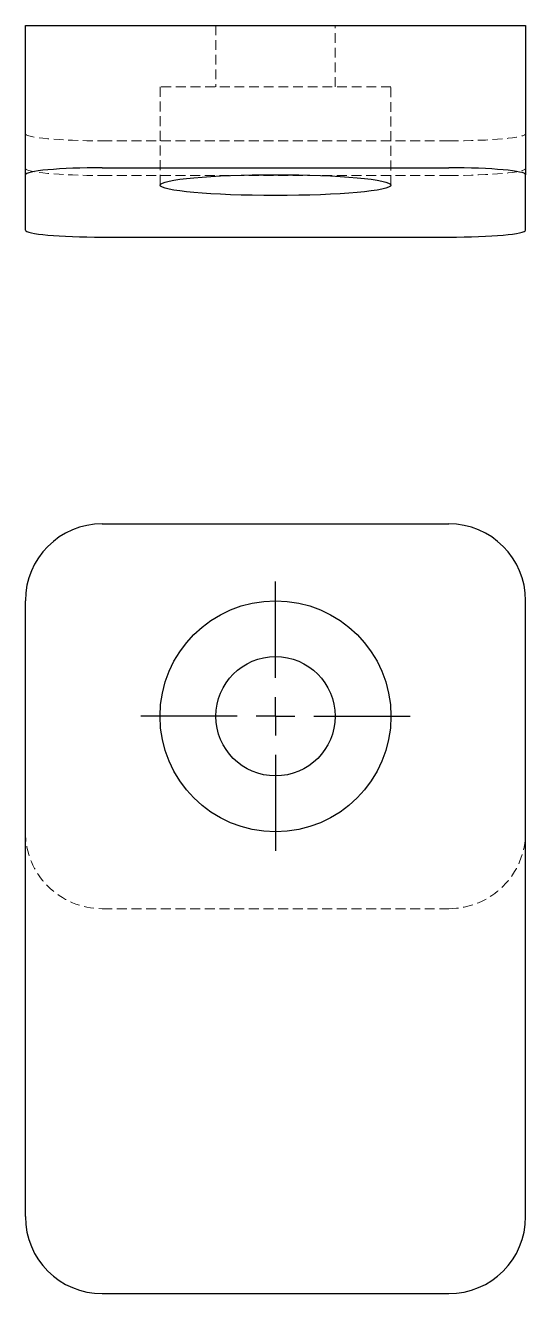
# Model space of a CAD drawing. Header units: millimetres. Extents: x 51 to 237, y 7 to 172.
# Drawn here: x 50.5 to 115.5, y 7 to 171.7 of the extents above.
import ezdxf

# ---------------------------------------------------------------- set-up
doc = ezdxf.new("R2010")
doc.units = ezdxf.units.MM
doc.linetypes.add('HIDDEN', pattern=[1.905, 1.27, -0.635])
doc.layers.add('10', color=7, linetype='Continuous')

# ---------------------------------------------------------------- blocks, each defined once
blk = doc.blocks.new('SW_CENTERMARKSYMBOL_0')
at = {"layer": '10', "color": 0}
for p, q in [((0, 5), (0, 17.5)), ((0, 0), (0, 2.5)), ((-5, 0), (-17.5, 0)), ((0, 0), (-2.5, 0)), ((0, 0), (0, -2.5)), ((0, 0), (2.5, 0)), ((5, 0), (17.5, 0)), ((0, -5), (0, -17.5))]:
    blk.add_line(p, q, dxfattribs=at)

msp = doc.modelspace()

# ---------------------------------------------------------------- linework, layer by layer
at = {"color": 7, "linetype": 'Continuous', "lineweight": 25}
for p, q in [((50.5, 152.35), (50.5, 171.75)), ((50.5, 171.75), (60.5, 171.75)), ((60.5, 171.75), (105.5, 171.75)), ((105.5, 171.75), (115.5, 171.75)), ((115.5, 171.75), (115.5, 152.35)), ((60.5, 153.25), (105.5, 153.25)), ((50.5, 145.15), (50.5, 152.35)), ((115.5, 145.15), (115.5, 152.35)), ((60.5, 144.25), (105.5, 144.25)), ((60.5, 107), (105.5, 107)), ((50.5, 17), (50.5, 97)), ((115.5, 17), (115.5, 97)), ((60.5, 7), (105.5, 7))]:
    msp.add_line(p, q, dxfattribs=at)
at = {"color": 7, "linetype": 'HIDDEN', "lineweight": 18}
for p, q in [((75.25, 171.75), (75.25, 163.75)), ((90.75, 163.75), (90.75, 171.75)), ((98, 163.75), (68, 163.75)), ((68, 163.75), (68, 151)), ((98, 151), (98, 163.75)), ((60.5, 156.75), (105.5, 156.75)), ((60.5, 152.25), (105.5, 152.25)), ((60.5, 57), (105.5, 57))]:
    msp.add_line(p, q, dxfattribs=at)
at = {"color": 7, "linetype": 'Continuous', "lineweight": 25}
for radius in [15, 7.75]:
    msp.add_circle((83, 82), radius, dxfattribs=at)
for centre, start, end in [((60.5, 97), 90, 180), ((105.5, 97), 0, 90), ((60.5, 17), 180, 270), ((105.5, 17), 270, 0)]:
    msp.add_arc(centre, 10, start, end, dxfattribs=at)
at = {"color": 7, "linetype": 'HIDDEN', "lineweight": 18}
for centre, start, end in [((60.5, 67), 180, 270), ((105.5, 67), 270, 0)]:
    msp.add_arc(centre, 10, start, end, dxfattribs=at)
for centre, start_param, end_param in [((60.5, 157.65), 3.141593, 4.712389), ((105.5, 157.65), 4.712389, 6.283185), ((60.5, 153.15), 3.141593, 4.712389), ((105.5, 153.15), 4.712389, 6.283185)]:
    msp.add_ellipse(centre, major_axis=(10, 0), ratio=0.09, start_param=start_param, end_param=end_param, dxfattribs=at)
at = {"color": 7, "linetype": 'Continuous', "lineweight": 25}
for centre, start_param, end_param in [((60.5, 152.35), 1.570796, 3.141593), ((105.5, 152.35), 0, 1.570796), ((60.5, 145.15), 3.141593, 4.712389), ((105.5, 145.15), 4.712389, 6.283185)]:
    msp.add_ellipse(centre, major_axis=(10, 0), ratio=0.09, start_param=start_param, end_param=end_param, dxfattribs=at)
msp.add_ellipse((83, 151), major_axis=(15, 0), ratio=0.09, dxfattribs=at)

# ---------------------------------------------------------------- block references
at = {"layer": '10'}
msp.add_blockref('SW_CENTERMARKSYMBOL_0', (83, 82), dxfattribs=at)

doc.saveas('drawing.dxf')
